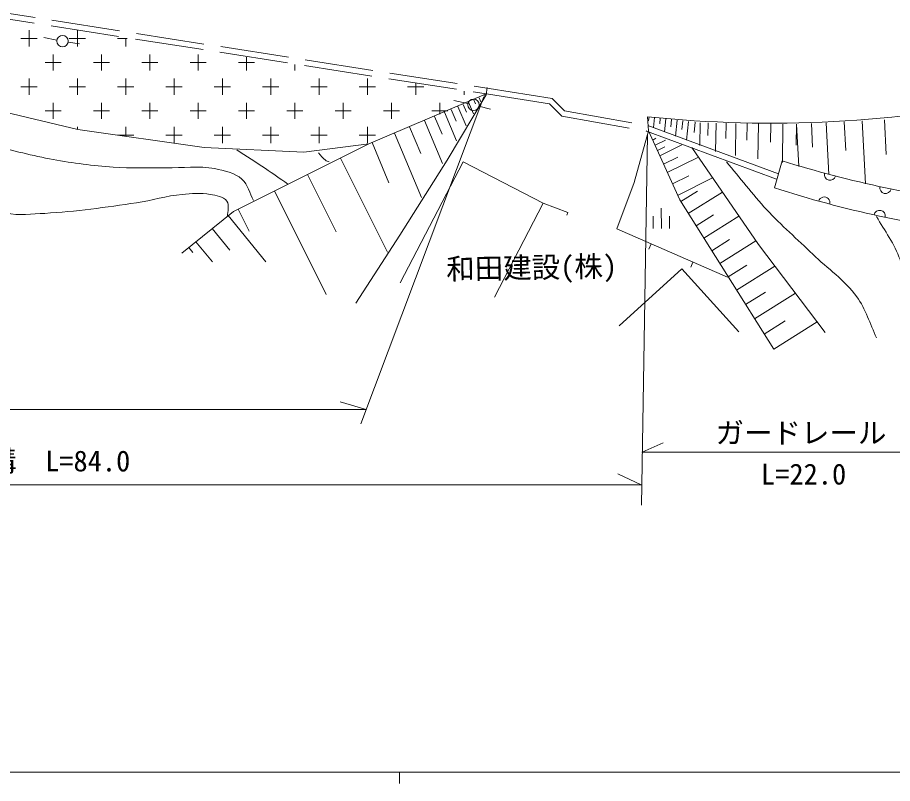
# Model space of a CAD drawing. Units: millimetres, scale not verified. Extents: x 40000 to 680000, y 20000 to 380000.
# Drawn here: x 234458 to 311257, y 204000 to 271238 of the extents above; entities that cross this region are included whole.
import ezdxf
from ezdxf.enums import TextEntityAlignment as Align

# ---------------------------------------------------------------- set-up
doc = ezdxf.new("R2010")
doc.units = ezdxf.units.MM
doc.header["$LTSCALE"] = 1000
doc.linetypes.add('DASHED', pattern=[7.5, 6, -1.5])
for name, color, linetype, lineweight in [('M-BGD', 7, 'Continuous', 13), ('M-BGD-EXST', 7, 'Continuous', 13), ('M-STR-HTXT', 7, 'Continuous', 13)]:
    doc.layers.add(name, color=color, linetype=linetype, lineweight=lineweight)
doc.styles.add('ＭＳ ゴシック', font='')
doc.styles.get('ＭＳ ゴシック').set_extended_font_data('MS Gothic')

msp = doc.modelspace()

# ---------------------------------------------------------------- linework, layer by layer
at = {"layer": 'M-BGD', "linetype": 'DASHED'}
for p, q in [((170796, 281430), (275861, 264995)), ((170719, 280936), (275784, 264501)), ((275861, 264995), (281379, 264139)), ((275784, 264501), (281140, 263670)), ((281140, 263670), (282238, 262572)), ((281379, 264139), (282480, 263037)), ((282480, 263037), (289788, 261759)), ((282238, 262572), (289657, 261274))]:
    msp.add_line(p, q, dxfattribs=at)
at = {"layer": 'M-BGD'}
for p, q in [((235467, 270115), (235467, 268701)), ((239710, 270097), (239710, 268701)), ((234760, 269408), (236174, 269408)), ((237923, 269262), (236767, 269483)), ((238907, 269085), (239911, 268918)), ((239003, 269408), (240417, 269408)), ((243245, 269408), (244097, 269408)), ((243952, 269431), (243952, 268701)), ((236881, 267287), (238295, 267287)), ((237588, 267994), (237588, 266580)), ((241124, 267287), (242538, 267287)), ((241831, 267994), (241831, 266580)), ((245367, 267287), (246781, 267287)), ((246074, 267994), (246074, 266580)), ((249609, 267287), (251023, 267287)), ((250316, 267994), (250316, 266580)), ((253852, 267287), (255266, 267287)), ((254559, 267765), (254559, 266580)), ((258802, 267098), (258802, 266580)), ((235467, 265873), (235467, 264458)), ((239710, 265873), (239710, 264458)), ((243952, 265873), (243952, 264458)), ((248195, 265873), (248195, 264458)), ((252438, 265873), (252438, 264458)), ((256680, 265873), (256680, 264458)), ((260923, 265873), (260923, 264458)), ((265166, 265873), (265166, 264458)), ((234760, 265166), (236174, 265166)), ((239003, 265166), (240417, 265166)), ((243245, 265166), (244659, 265166)), ((247488, 265166), (248902, 265166)), ((251731, 265166), (253145, 265166)), ((255973, 265166), (257387, 265166)), ((260216, 265166), (261630, 265166)), ((264458, 265166), (265873, 265166)), ((268701, 265166), (270115, 265166)), ((269408, 265432), (269408, 264458)), ((275695, 265092), (275595, 264460)), ((275606, 264529), (265281, 260135)), ((275595, 264460), (272168, 258704)), ((273651, 264765), (273651, 264458)), ((274964, 264195), (275118, 263828)), ((275425, 264389), (275439, 264356)), ((237588, 263751), (237588, 262337)), ((241831, 263751), (241831, 262337)), ((246074, 263751), (246074, 262337)), ((250316, 263751), (250316, 262337)), ((254559, 263751), (254559, 262337)), ((258802, 263751), (258802, 262337)), ((263044, 263751), (263044, 262337)), ((267287, 263751), (267287, 262337)), ((271530, 263751), (271530, 262755)), ((273990, 263686), (272748, 263961)), ((273581, 263615), (273864, 262940)), ((274042, 263809), (274471, 262785)), ((274503, 264002), (274649, 263654)), ((274962, 263453), (275959, 263195)), ((239764, 261399), (231845, 263295)), ((236881, 263044), (238295, 263044)), ((241124, 263044), (242538, 263044)), ((245367, 263044), (246781, 263044)), ((249609, 263044), (251023, 263044)), ((253852, 263044), (255266, 263044)), ((258094, 263044), (259509, 263044)), ((262337, 263044), (263751, 263044)), ((266580, 263044), (267994, 263044)), ((270822, 263044), (272219, 263044)), ((271945, 262929), (272999, 260414)), ((272532, 263175), (272972, 262127)), ((273120, 263422), (273824, 261743)), ((270184, 262191), (271764, 258424)), ((271064, 262560), (271723, 260990)), ((289761, 262522), (289851, 261282)), ((289886, 262508), (289848, 262176)), ((290382, 262451), (290282, 261570)), ((290879, 262395), (290822, 261890)), ((291376, 262339), (291247, 261200)), ((291873, 262282), (291801, 261649)), ((292370, 262226), (292212, 260831)), ((292866, 262170), (292780, 261408)), ((293363, 262113), (293176, 260462)), ((293941, 262048), (293839, 261147)), ((294384, 261998), (294352, 260011)), ((295079, 261987), (295062, 260866)), ((295775, 261976), (295735, 259481)), ((296648, 261962), (296626, 260613)), ((297521, 261948), (297477, 259134)), ((298506, 261933), (298483, 260461)), ((299491, 261917), (299442, 258843)), ((300567, 261900), (300541, 260292)), ((304136, 261933), (304243, 259870)), ((305437, 262001), (305674, 257468)), ((307023, 262083), (307154, 259569)), ((308609, 262166), (308898, 256642)), ((310543, 262267), (310703, 259203)), ((239710, 261630), (239710, 261412)), ((250842, 259835), (239764, 261399)), ((243952, 261630), (243952, 260808)), ((248195, 261630), (248195, 260216)), ((252438, 261630), (252438, 260216)), ((256680, 261630), (256680, 260216)), ((260923, 261630), (260923, 260216)), ((265166, 261630), (265166, 260216)), ((268866, 261638), (269852, 259286)), ((289851, 261282), (288587, 256758)), ((289657, 261274), (301069, 257049)), ((289788, 261759), (301242, 257518)), ((289851, 261282), (292579, 255227)), ((301643, 261883), (301590, 258516)), ((302821, 261865), (302793, 260040)), ((302834, 261865), (303028, 258147)), ((243245, 260923), (244659, 260923)), ((247488, 260923), (248902, 260923)), ((251731, 260923), (253145, 260923)), ((255973, 260923), (257387, 260923)), ((260216, 260923), (261630, 260923)), ((264458, 260923), (265873, 260923)), ((267548, 261085), (269913, 255444)), ((290215, 260473), (290496, 260632)), ((290421, 260017), (291339, 260471)), ((259592, 259403), (250842, 259835)), ((265281, 260135), (253404, 254213)), ((265281, 260135), (259592, 259403)), ((265574, 260257), (267051, 256735)), ((290626, 259561), (291261, 259875)), ((290832, 259105), (292757, 260056)), ((293644, 259819), (299499, 251302)), ((262801, 258898), (266924, 250629)), ((291163, 258371), (292405, 258985)), ((291493, 257637), (294218, 258983)), ((272168, 258704), (268009, 252117)), ((273568, 258579), (268048, 247947)), ((273568, 258579), (280593, 254931)), ((300898, 256292), (301564, 258654)), ((259907, 257455), (262413, 252428)), ((291944, 256636), (293370, 257341)), ((288587, 256758), (287056, 252699)), ((292381, 255628), (295473, 257157)), ((257012, 256012), (261551, 246909)), ((292675, 255075), (294151, 256004)), ((293335, 254026), (296330, 255912)), ((292579, 255227), (300830, 242119)), ((253404, 254213), (248879, 250553)), ((253826, 254423), (254791, 252490)), ((280593, 254931), (276313, 246689)), ((280593, 254931), (282764, 254130)), ((290970, 252716), (290955, 254516)), ((252961, 253855), (256240, 249801)), ((282764, 254130), (282665, 253880)), ((290241, 253790), (290250, 252710)), ((291681, 253802), (291690, 252722)), ((294014, 252948), (295533, 253904)), ((294693, 251869), (297775, 253809)), ((251543, 252707), (253081, 250805)), ((287056, 252699), (296771, 248440)), ((268009, 252117), (264150, 246161)), ((250124, 251560), (251562, 249782)), ((290082, 251373), (289881, 250915)), ((295392, 250759), (296955, 251743)), ((296091, 249648), (299263, 251645)), ((299499, 251302), (305354, 243583)), ((249502, 251056), (249861, 250612)), ((293745, 249767), (293545, 249309)), ((292779, 249172), (287256, 244182)), ((292779, 249172), (297769, 243650)), ((296831, 248472), (298460, 249497)), ((297572, 247295), (300933, 249411)), ((298360, 246042), (300096, 247135)), ((299149, 244789), (302730, 247043)), ((299990, 243454), (301838, 244618)), ((300830, 242119), (304644, 244520))]:
    msp.add_line(p, q, dxfattribs=at)
for centre in [(238414, 269167), (274478, 263578)]:
    msp.add_circle(centre, 500, dxfattribs=at)
for centre, radius, start, end in [((300600, 367496), 105532, 264.10489, 281.86534), ((333839, 363680), 109873, 252.91711, 262.7088), ((305783, 257449), 500, 165.20559, 345.20559), ((328693, 341352), 89486, 251.90414, 264.14359), ((310645, 256283), 500, 167.81296, 347.81296), ((305265, 254987), 500, 344.82247, 164.82247), ((310125, 253814), 500, 348.02387, 168.02387)]:
    msp.add_arc(centre, radius, start, end, dxfattribs=at)
for points, knots in [([(252897, 253780), (252875, 254224), (253087, 254748), (252830, 255111), (252525, 255541), (251884, 255608), (251366, 255710), (250561, 255868), (249722, 255784), (248904, 255710), (247557, 255587), (246250, 255178), (244912, 254978), (242240, 254579), (239558, 254202), (236861, 254046), (235731, 253981), (234583, 253859), (233467, 254046), (232796, 254159), (232141, 254397), (231538, 254712), (230735, 255130), (230060, 255757), (229342, 256309), (228029, 257317), (226883, 258553), (225483, 259436), (224174, 260262), (222727, 260857), (221291, 261432), (219839, 262014), (218342, 262487), (216833, 262896), (215103, 263365), (213343, 263730), (211576, 264027), (209945, 264301), (208294, 264434), (206652, 264626), (204679, 264857), (202662, 264828), (200730, 265291), (199624, 265557), (198628, 266171), (197536, 266489), (195882, 266970), (194168, 267215), (192479, 267554), (190974, 267856), (189490, 268383), (187955, 268419), (187327, 268433), (186719, 268149), (186091, 268153), (185216, 268157), (184344, 268334), (183496, 268552), (182810, 268729), (182205, 269355), (181500, 269284), (180827, 269216), (180215, 268730), (179770, 268219), (179118, 267470), (178731, 266471), (178573, 265491), (178380, 264304), (178876, 263100), (178905, 261898), (178944, 260344), (178865, 258786), (178706, 257240), (178467, 254915), (177952, 252627), (177575, 250320)], [0, 0, 0, 0, 1, 1, 1, 2, 2, 2, 3, 3, 3, 4, 4, 4, 5, 5, 5, 6, 6, 6, 7, 7, 7, 8, 8, 8, 9, 9, 9, 10, 10, 10, 11, 11, 11, 12, 12, 12, 13, 13, 13, 14, 14, 14, 15, 15, 15, 16, 16, 16, 17, 17, 17, 18, 18, 18, 19, 19, 19, 20, 20, 20, 21, 21, 21, 22, 22, 22, 23, 23, 23, 24, 24, 24, 25, 25, 25, 25]), ([(214038, 265291), (216278, 264759), (218542, 264319), (220758, 263694), (222959, 263075), (225099, 262255), (227279, 261565), (228938, 261040), (230591, 260491), (232270, 260035), (234029, 259557), (235798, 259096), (237593, 258771), (239330, 258455), (241087, 258229), (242849, 258105), (244398, 257996), (245954, 258062), (247507, 258039), (248927, 258017), (250372, 258245), (251766, 257972), (252606, 257808), (253520, 257609), (254161, 257041), (254688, 256573), (254826, 255799), (255159, 255177)], [0, 0, 0, 0, 1, 1, 1, 2, 2, 2, 3, 3, 3, 4, 4, 4, 5, 5, 5, 6, 6, 6, 7, 7, 7, 8, 8, 8, 9, 9, 9, 9]), ([(253695, 259636), (254538, 259081), (255387, 258536), (256224, 257972), (256872, 257536), (257510, 257085), (258153, 256641)], [0, 0, 0, 0, 1, 1, 1, 2, 2, 2, 2]), ([(260881, 259369), (261081, 259148), (261236, 258875), (261480, 258704), (261578, 258636), (261702, 258615), (261813, 258571)], [0, 0, 0, 0, 1, 1, 1, 2, 2, 2, 2]), ([(296679, 258571), (297855, 257174), (298960, 255714), (300206, 254379), (301490, 253003), (302911, 251761), (304265, 250453), (305551, 249211), (307077, 248176), (308124, 246727), (308903, 245650), (309277, 244332), (309854, 243134)], [0, 0, 0, 0, 1, 1, 1, 2, 2, 2, 3, 3, 3, 4, 4, 4, 4]), ([(309854, 253780), (310542, 252516), (311457, 251351), (311917, 249987), (312197, 249158), (311988, 248204), (312316, 247392), (312489, 246964), (312702, 246468), (313115, 246261), (313809, 245914), (314667, 246317), (315443, 246328), (316752, 246346), (318068, 246465), (319369, 246328), (320429, 246216), (321456, 245894), (322497, 245662), (323452, 245450), (324385, 245109), (325358, 244997), (325754, 244952), (326156, 244997), (326555, 244997)], [0, 0, 0, 0, 1, 1, 1, 2, 2, 2, 3, 3, 3, 4, 4, 4, 5, 5, 5, 6, 6, 6, 7, 7, 7, 8, 8, 8, 8])]:
    msp.add_open_spline(points, degree=3, knots=knots, dxfattribs=at)
at = {"layer": 'M-BGD-EXST'}
for p, q in [((40000, 205000), (579000, 205000)), ((268000, 205000), (268000, 204000))]:
    msp.add_line(p, q, dxfattribs=at)
at = {"layer": 'M-STR-HTXT'}
for p, q in [((275387, 264260), (264588, 235567)), ((289759, 260933), (289216, 228431)), ((265056, 236825), (262791, 237497)), ((162448, 236825), (265056, 236825)), ((289293, 233089), (291137, 233904)), ((289249, 233089), (314404, 233089)), ((289197, 230216), (287145, 231176)), ((161182, 230216), (289197, 230216))]:
    msp.add_line(p, q, dxfattribs=at)

# ---------------------------------------------------------------- texts
at = {"layer": 'M-BGD', "style": 'ＭＳ ゴシック'}
msp.add_text('和田建設(株)', height=1833, rotation=1.005, dxfattribs=at).set_placement((279586, 249292), align=Align.MIDDLE_CENTER)
at = {"layer": 'M-STR-HTXT', "style": 'ＭＳ ゴシック'}
for s, p in [('ガードレール', (303222, 234780)), ('側\u3000溝\u3000L=84.0', (235616, 232312)), ('L=22.0', (303455, 231159))]:
    msp.add_text(s, height=1833, dxfattribs=at).set_placement(p, align=Align.MIDDLE_CENTER)

doc.saveas('drawing.dxf')
